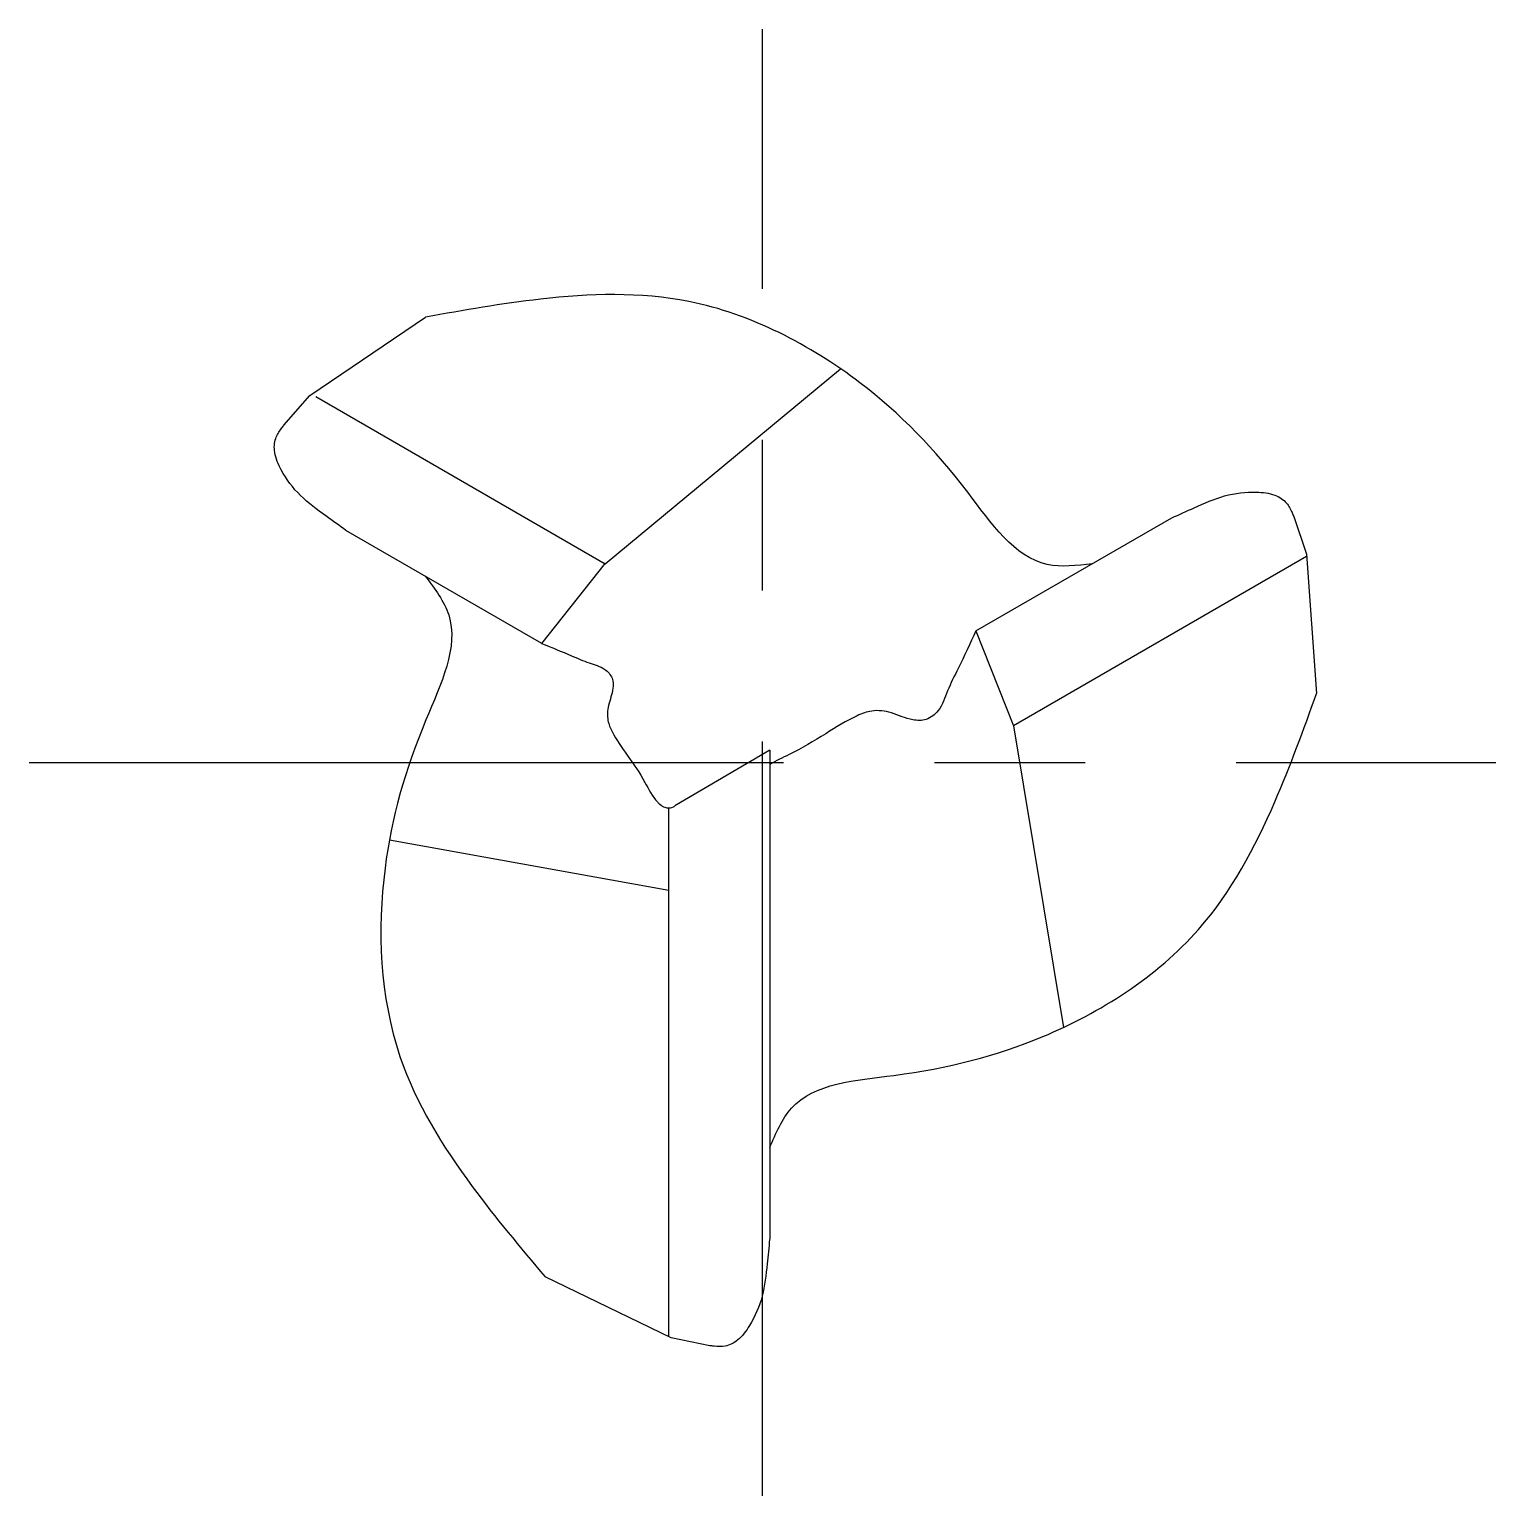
# Model space of a CAD drawing. Header units: millimetres. Extents: x -6.2 to 6.2, y -6.2 to 6.2.
import ezdxf

# ---------------------------------------------------------------- set-up
doc = ezdxf.new("R2010")
doc.units = ezdxf.units.MM
doc.linetypes.add('ACAD_ISO04W100', pattern=[30, 24, -3, 0, -3])
doc.linetypes.add('CENTER', pattern=[50.8, 31.75, -6.35, 6.35, -6.35])
doc.layers.add('中心线', color=2, linetype='ACAD_ISO04W100')
doc.layers.add('轮廓', color=4, linetype='Continuous')

# ---------------------------------------------------------------- blocks, each defined once
blk = doc.blocks.new('*U1')
blk.add_spline([(0.252, 0.451), (0.231, 0.245), (0.189, -0.027), (0.083, -0.275), (-0.017, -0.396), (-0.123, -0.448), (-0.216, -0.448), (-0.252, -0.444)], degree=3)
blk = doc.blocks.new('*U0')
at = {"layer": '轮廓'}
for p, rotation in [((551.135, 403.304), 239.9999999999999), ((558.869, 402.973), 120)]:
    blk.add_blockref('*U1', p, dxfattribs=dict(at, rotation=rotation))
blk.add_blockref('*U1', (554.715, 396.44), dxfattribs=at)

msp = doc.modelspace()

# ---------------------------------------------------------------- linework, layer by layer
at = {"layer": '中心线', "linetype": 'CENTER', "ltscale": 0.2}
for p, q in [((0, -6.173), (0, 6.173)), ((-6.173, 0), (6.173, 0))]:
    msp.add_line(p, q, dxfattribs=at)
at = {"layer": '轮廓'}
for p, q in [((-3.81, 3.089), (-2.836, 3.75)), ((-1.324, 1.674), (0.657, 3.314)), ((-3.76, 3.081), (-1.324, 1.674)), ((1.797, 1.109), (3.446, 2.06)), ((-1.858, 1.001), (-3.507, 1.954)), ((4.581, 1.735), (2.112, 0.309)), ((4.58, 1.755), (4.665, 0.581)), ((-1.858, 1.001), (-1.322, 1.677)), ((1.797, 1.109), (2.112, 0.309)), ((2.112, 0.309), (2.535, -2.23)), ((0.061, 0.105), (-0.738, -0.365)), ((0.061, 0.105), (0.061, -4.014)), ((-0.788, -4.835), (-0.788, -0.383)), ((-3.141, -0.65), (-0.788, -1.074)), ((-0.77, -4.844), (-1.83, -4.331))]:
    msp.add_line(p, q, dxfattribs=at)
at = {"layer": '轮廓', "linetype": 'Continuous'}
for p, q in [((-4.03, 2.839), (-3.81, 3.089)), ((4.474, 2.071), (4.58, 1.755)), ((4.474, 2.071), (4.58, 1.755)), ((-0.444, -4.91), (-0.77, -4.844))]:
    msp.add_line(p, q, dxfattribs=at)
at = {"layer": '轮廓'}
for points in [[(2.777, 1.674), (2.398, 1.667), (1.728, 2.275), (0.82, 3.197), (-0.619, 3.881), (-1.87, 3.901), (-2.836, 3.75)], [(-2.839, 1.568), (-2.642, 1.243), (-2.834, 0.359), (-3.178, -0.889), (-3.052, -2.476), (-2.443, -3.57), (-1.83, -4.331)], [(-1.861, 1.002), (-1.608, 0.899), (-1.459, 0.838), (-1.328, 0.784), (-1.267, 0.709), (-1.259, 0.623), (-1.296, 0.481), (-1.301, 0.354), (-1.266, 0.26), (-1.138, 0.062), (-0.99, -0.167), (-0.885, -0.332), (-0.864, -0.352), (-0.821, -0.377), (-0.789, -0.383), (-0.738, -0.367)], [(0.061, -3.242), (0.244, -2.91), (1.106, -2.634), (2.359, -2.308), (3.671, -1.405), (4.313, -0.331), (4.665, 0.581)]]:
    msp.add_spline(points, degree=3, dxfattribs=at)
msp.add_open_spline([(1.797, 1.109), (1.748, 1.003), (1.67, 0.833), (1.556, 0.613), (1.504, 0.445), (1.386, 0.351), (1.236, 0.353), (1.097, 0.425), (0.93, 0.447), (0.74, 0.375), (0.519, 0.232), (0.28, 0.088), (0.113, 0.016), (0.061, -0.016)], degree=3, knots=[0.001086, 0.001086, 0.001086, 0.001086, 0.272947, 0.433586, 0.575857, 0.672376, 0.759255, 0.906006, 1.033439, 1.133526, 1.368858, 1.64222, 1.783438, 1.783438, 1.783438, 1.783438], dxfattribs=at)

# ---------------------------------------------------------------- block references
msp.add_blockref('*U0', (-554.907, -400.906), dxfattribs=at)

doc.saveas('drawing.dxf')
